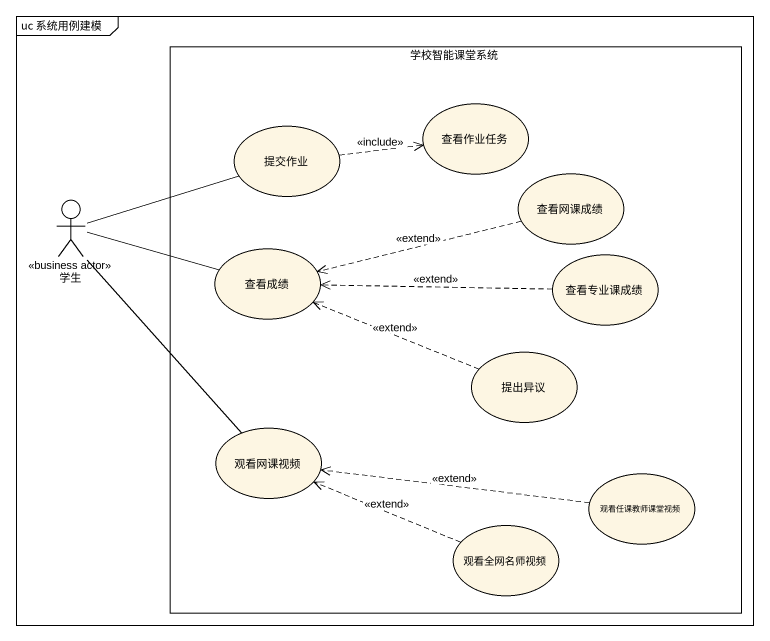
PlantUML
@startuml
mainframe uc 系统用例建模
rectangle 学校智能课堂系统 {
  usecase 提交作业
  usecase 查看作业任务
  usecase 查看网课成绩
  usecase 查看成绩
  usecase 查看专业课成绩
  usecase 提出异议
  usecase 观看网课视频
  usecase 观看任课教师课堂视频
  usecase 观看全网名师视频
}
actor 学生 <<business actor>>
提交作业 .right.> 查看作业任务 : <<include>>
查看网课成绩 .left.> 查看成绩 : <<extend>>
学生 -right- 提交作业
学生 -right- 查看成绩
学生 -- 观看网课视频
查看专业课成绩 .left.> 查看成绩 : <<extend>>
提出异议 .left.> 查看成绩 : <<extend>>
观看任课教师课堂视频 .left.> 观看网课视频 : <<extend>>
观看全网名师视频 .left.> 观看网课视频 : <<extend>>
@enduml
